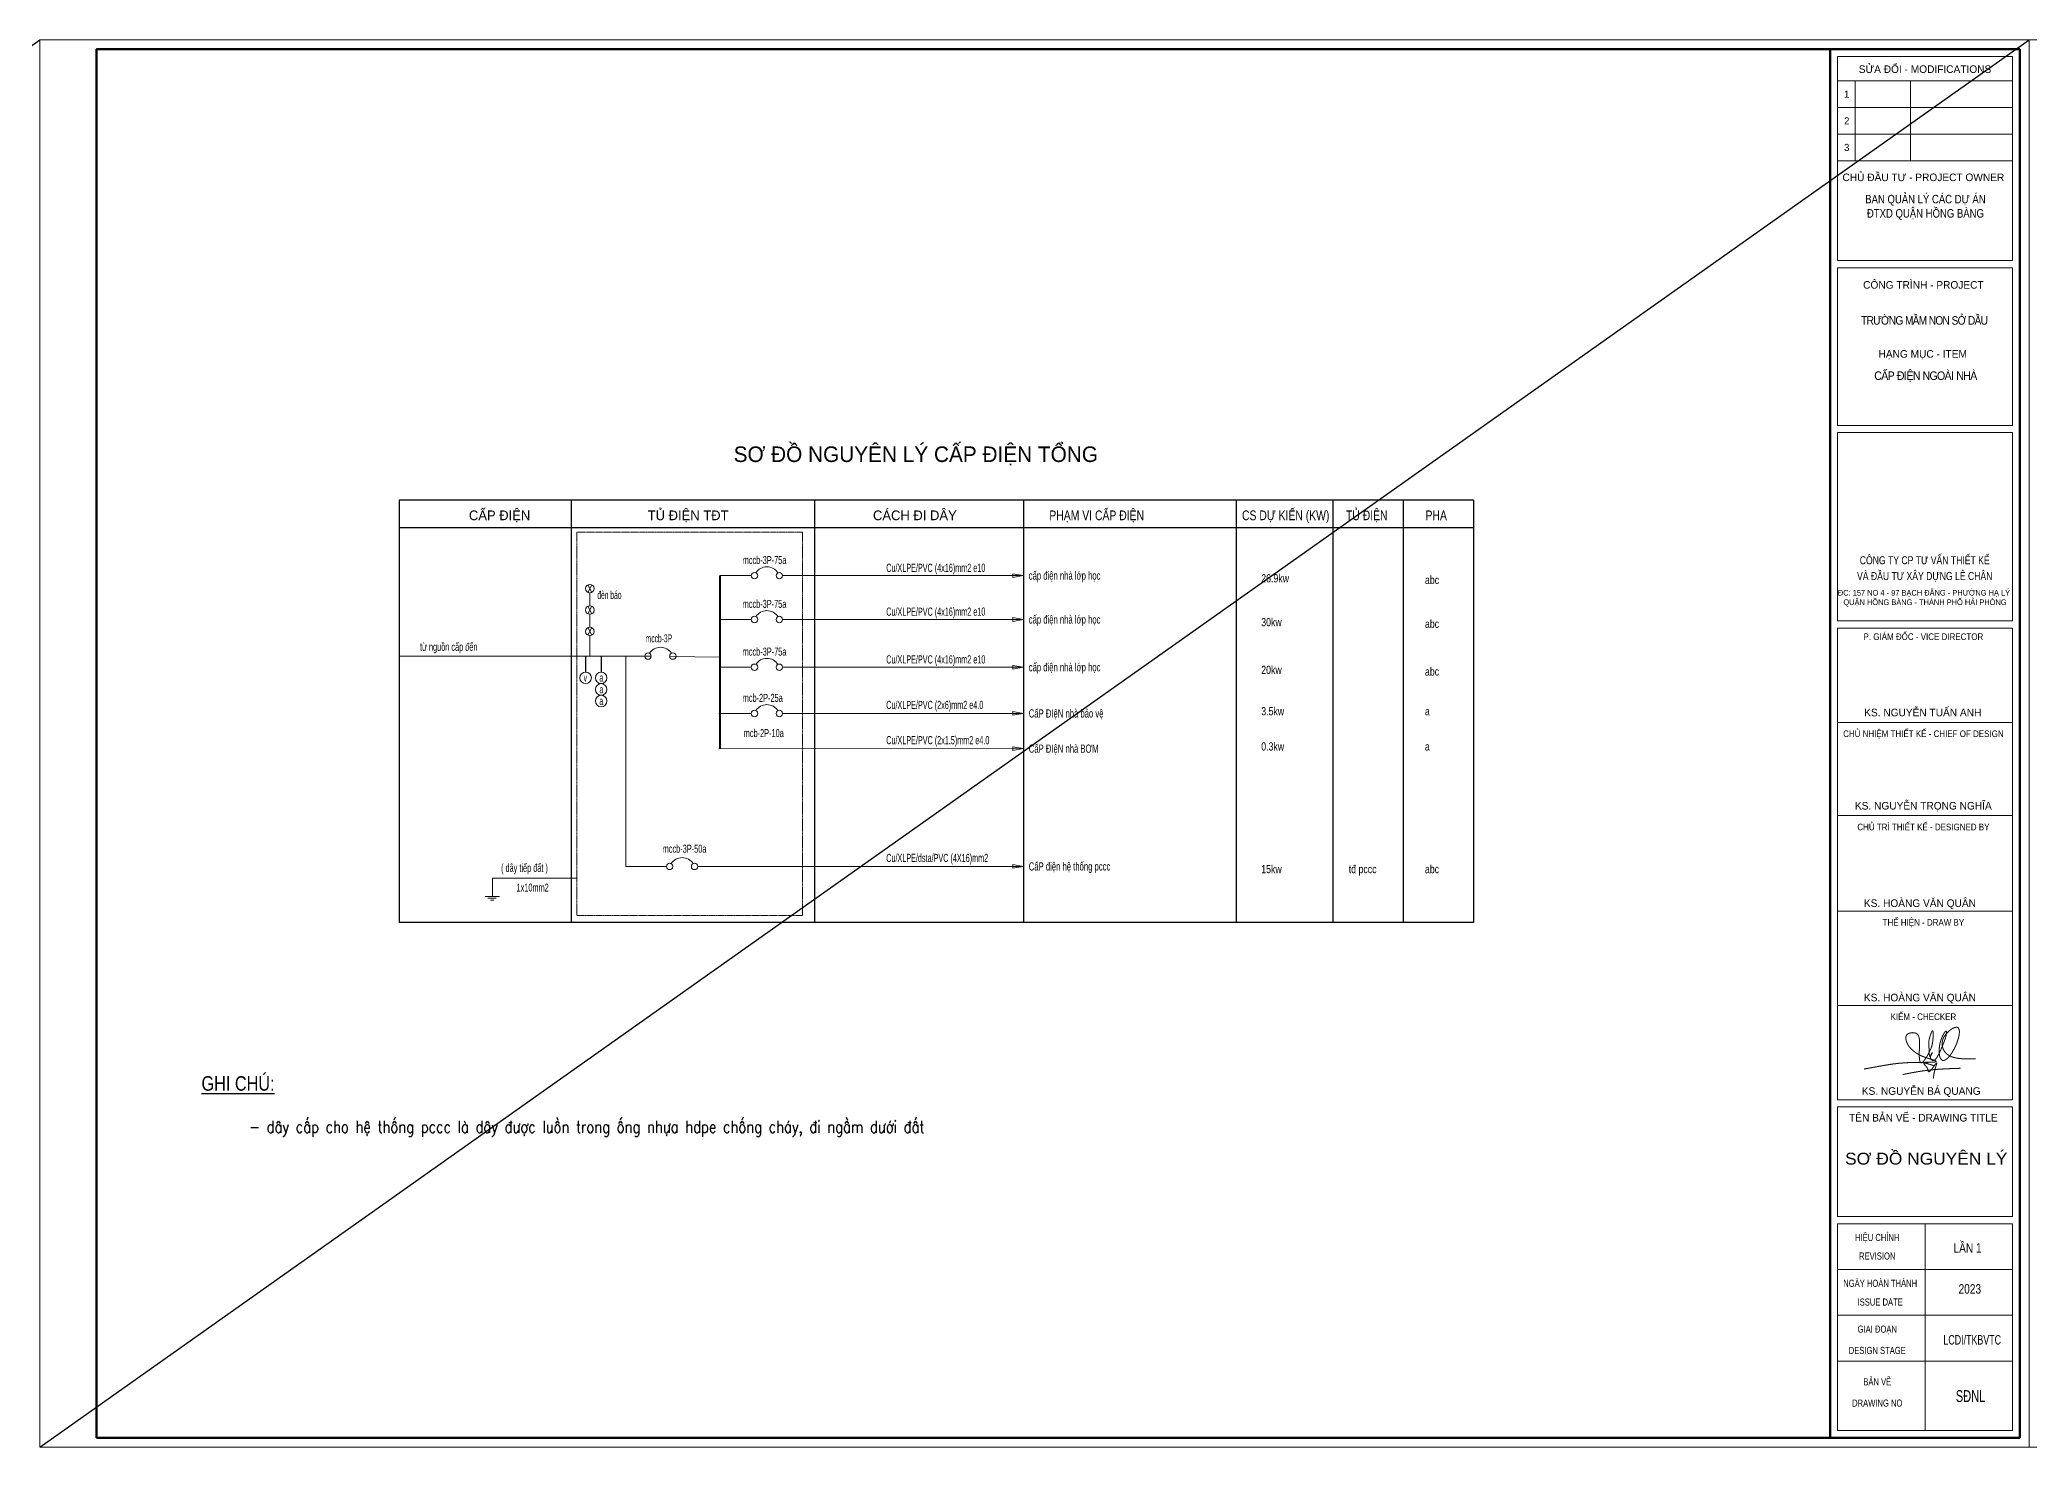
# Model space of a CAD drawing. Header units: millimetres. Extents: x -1075388 to -537338, y 70651 to 270651.
# Drawn here: x -823388 to -697388, y 97125 to 186225 of the extents above; entities that cross this region are included whole.
import ezdxf
from ezdxf.enums import TextEntityAlignment as Align

# ---------------------------------------------------------------- set-up
doc = ezdxf.new("R2010")
doc.units = ezdxf.units.MM
doc.header["$LTSCALE"] = 5
doc.linetypes.add('CENTER2', pattern=[28.575, 19.05, -3.175, 3.175, -3.175])
doc.linetypes.add('HIDDEN', pattern=[0.375, 0.25, -0.125])
doc.layers.get('0').update_dxf_attribs({"linetype": 'CENTER2'})
for name, color, linetype, lineweight in [('08. Net Text', 3, 'Continuous', 13), ('141', 141, 'Continuous', 13), ('2', 2, 'Continuous', 20), ('254-TEXT-TH', 254, 'Continuous', 20), ('den', 7, 'Continuous', 20), ('Khungten_LCDI', 7, 'Continuous', 25), ('LC ISO', 153, 'Continuous', 13), ('LC Net dam 1', 30, 'Continuous', 30), ('LC Net thay', 7, 'Continuous', 25), ('LC Text1', 3, 'Continuous', 20), ('LC Text2', 7, 'Continuous', 25)]:
    doc.layers.add(name, color=color, linetype=linetype, lineweight=lineweight)
for name, color, linetype in [('dentuyp', 231, 'Continuous'), ('NHAT', 2, 'Continuous'), ('TEXT', 42, 'Continuous')]:
    doc.layers.add(name, color=color, linetype=linetype)
doc.layers.add('KCS_Plotter', color=11, linetype='Continuous', plot=False)
doc.styles.add('AV', font='VHAVAN.TTF')
doc.styles.add('HOATBIF', font='hoatbif.shx', dxfattribs={"width": 0.75})
doc.styles.add('Khungten', font='VHAVAN.TTF', dxfattribs={"width": 0.9, "height": 5000})
doc.styles.add('LC 3', font='vnsimli.shx', dxfattribs={"width": 0.75})
doc.styles.add('T2', font='VHARIAL.TTF', dxfattribs={"width": 0.8})
doc.styles.add('Text Khung Ten', font='VHAVAN.TTF')
doc.styles.add('Title', font='VHBLACK.TTF')
doc.styles.add('VnAvantH', font='VHAVANB.TTF', dxfattribs={"width": 0.6})

# ---------------------------------------------------------------- blocks, each defined once
blk = doc.blocks.new('NGUYEN BA QUANG')
at = {"layer": 'LC ISO', "const_width": 54}
for points in [[(-3416, -557, -0.0010233), (-2231, -345, -0.0083849), (-1869, -289, -0.0261139), (-905, -212, -0.0071659), (-491, -205, 0.0017735), (-49, -203, 0.0097361), (200, -197, 0.025773), (331, -186, 0.0544649), (383, -173, 0.09183), (397, -166, 0.3862622), (399, -152, 0.1297931), (379, -135, 0.0368009), (321, -108, 0.0161279), (184, -59, -0.0067357), (-183, 62, -0.0239236), (-416, 154, -0.0467855), (-684, 310, -0.0415094), (-918, 503, -0.092678), (-1136, 813, -0.0777785), (-1199, 1035, -0.0701065), (-1196, 1141, -0.2015724), (-1106, 1286, -0.0918868), (-982, 1343, -0.1188506), (-732, 1351, -0.227561), (-543, 1208, -0.0557164), (-508, 1121, -0.0357413), (-487, 1019, -0.0227565), (-478, 904, -0.0186777), (-477, 714, 0.0053615), (-493, 294, 0.0225006), (-487, 25, 0.0249561), (-474, -85, 0.051878), (-451, -169, 0.0840037), (-427, -209, 0.302699), (-372, -224, 0.0910284), (-331, -204, 0.0457694), (-285, -164, 0.0314074), (-218, -87, 0.0264732), (-114, 66, 0.0388783), (124, 530, 0.0633875), (207, 831, 0.0303767), (243, 1236, 0.019395), (241, 1350, 0.050857), (231, 1429, 0.0892589), (221, 1451, 0.4461927), (202, 1454, 0.0896702), (185, 1438, 0.0483152), (156, 1388, 0.0245678), (114, 1288, 0.037087), (24, 971, 0.0681105), (7, 722, 0.0074038), (19, 571, -0.0098205), (27, 442, 0.0137748), (38, 214, 0.0239914), (46, 154, 0.0686415), (58, 113, 0.1684949), (71, 99, 0.190472), (82, 99, 0.1357526), (102, 116, 0.0425465), (133, 165, 0.0372468), (185, 280, 0.0834618), (192, 310, 0.7523962), (189, 311, 0.0771033), (170, 286, 0.0677775), (106, 135, 0.0796422), (97, 52, 0.0761501), (107, 12, 0.0908181), (168, -77, 0.1629919), (233, -111, 0.1345346), (287, -101, 0.0461347), (315, -85, 0.0588999), (372, -33, 0.0334464), (431, 44, 0.0204929), (492, 142, 0.0189308), (584, 325, 0.0123147), (712, 617, 0.006262), (906, 1114)], [(906, 1114, 0.0068212), (929, 1272, 0.0117745), (937, 1340, 0.0262664), (938, 1394, 0.0521035), (935, 1423, 0.0767832), (930, 1436, 0.1639711), (923, 1442, 0.1700422), (914, 1442, 0.0804787), (902, 1436, 0.05585), (881, 1417, 0.0310563), (847, 1375, 0.0252032), (791, 1286, 0.116129), (556, 476, 0.0619741), (575, 166, 0.0453647), (610, 47, 0.0706763), (660, -41, 0.0914148), (710, -86, 0.1469051), (783, -104, 0.0684475), (833, -95, 0.0496358), (885, -72, 0.0539859), (978, -6, 0.0292093), (1056, 69, 0.0213044), (1134, 162, 0.0254909), (1250, 329, 0.0688733), (1561, 1027, 0.0177299), (1596, 1171, 0.0376973), (1624, 1368, 0.0290371), (1623, 1453, 0.0428799), (1613, 1525, 0.0667264), (1590, 1583, 0.1004946), (1556, 1623, 0.1118715), (1508, 1644, 0.0546311), (1469, 1647, 0.0411791), (1426, 1643, 0.04561), (1355, 1623, 0.0496701), (1225, 1558, 0.1094288), (829, 1164, 0.0504697), (753, 1012, 0.3681263), (1079, 156, 0.0406548), (1223, 90, 0.031441), (1383, 42, 0.0235031), (1557, 9, 0.0170839), (1742, -10, 0.0119355), (1936, -19, 0.0091334), (2206, -21, 0.0029154), (2480, -16)], [(-1368, -847, -0.0040515), (-800, -737, -0.0263843), (342, -582, -0.0063389), (726, -556, -0.0042152), (1111, -537, -0.0026292), (1689, -517)], [(274, -380, 0.0025836), (99, -322, 0.0048292), (-9, -289, 0.0095493), (-104, -262, 0.0201896), (-180, -245, 0.0203908), (-210, -242, 0.0377921), (-233, -241, 0.0838906), (-249, -244, 0.1298664), (-256, -250, 0.1706473), (-258, -257, 0.0741418), (-257, -264, 0.0433302), (-253, -271, 0.0389821), (-240, -290, 0.0183814), (-209, -327, -0.0061446), (-155, -388, -0.0171614), (-112, -442, -0.0291793), (-72, -502, -0.0562767), (-39, -577, -0.0254161), (-31, -610, -0.0032474), (-24, -652, 0.0333155), (-18, -677, 0.0556315), (-12, -689, 0.0875211), (-5, -698, 0.1582798), (8, -703, 0.0777698), (18, -702, 0.0514953), (30, -698, 0.0483803), (50, -685, 0.02792), (72, -667, 0.0212153), (104, -635, 0.0127575), (138, -596, 0.0113536), (192, -528, 0.0059453), (265, -430, -0.0079036), (360, -301, -0.0114833), (384, -270, -0.0278225), (404, -249, -0.066961), (415, -240, -0.1235452), (420, -238, -0.2485841), (424, -240, -0.1208396), (426, -246, -0.0645966), (426, -260, -0.0270083), (421, -289, -0.0113062), (411, -326, -0.0070848), (384, -419, 0.0077733), (340, -569, 0.0316199), (266, -923, 0.0047948), (248, -1055)]]:
    blk.add_lwpolyline(points, format="xyb", dxfattribs=at)
blk = doc.blocks.new('lcdi fix')
at = {"layer": 'Defpoints', "lineweight": 0}
blk.add_lwpolyline([(-1200, -14850), (-1200, 14850), (40800, 14850), (40800, -14850)], close=True, dxfattribs=at)
at = {"layer": 'Khungten_LCDI', "color": 5, "lineweight": 60}
blk.add_line((36600, 14650), (36600, -14650), dxfattribs=at)
at = {"layer": 'Khungten_LCDI', "color": 5, "lineweight": 25}
blk.add_line((40600, -14650), (40600, 14650), dxfattribs=at)
at = {"layer": 'Khungten_LCDI', "color": 9, "lineweight": 15}
for p, q in [((36750, 13981), (40450, 13981)), ((37123, 13981), (37123, 12297)), ((38293, 13981), (38293, 12297)), ((36750, 13420), (40450, 13420)), ((36750, 12858), (40450, 12858)), ((36750, 12297), (40450, 12297)), ((38600, -10133), (38600, -14500)), ((40450, -11100), (36750, -11100)), ((40450, -12067), (36750, -12067)), ((40450, -13033), (36750, -13033))]:
    blk.add_line(p, q, dxfattribs=at)
at = {"layer": 'Khungten_LCDI', "color": 5, "lineweight": 60}
blk.add_lwpolyline([(0, -14650), (0, 14650), (40600, 14650), (40600, -14650)], close=True, dxfattribs=at)
at = {"layer": 'Khungten_LCDI', "color": 9, "lineweight": 15}
for points in [[(36750, 10190), (40450, 10190), (40450, 14500), (36750, 14500)], [(36750, 6712), (40450, 6712), (40450, 10040), (36750, 10040)], [(36750, 2587), (40450, 2587), (40450, 6562), (36750, 6562)], [(36750, 446), (40450, 446), (40450, 2437), (36750, 2437)], [(36750, -1522), (40450, -1522), (40450, 446), (36750, 446)], [(36750, -1522), (40450, -1522), (40450, -3535), (36750, -3535)], [(36750, -1522), (40450, -1522), (40450, -3535), (36750, -3535)], [(36750, -5526), (40450, -5526), (40450, -3535), (36750, -3535)], [(36750, -7517), (40450, -7517), (40450, -5526), (36750, -5526)], [(36750, -9983), (40450, -9983), (40450, -7667), (36750, -7667)], [(36750, -14500), (40450, -14500), (40450, -10133), (36750, -10133)]]:
    blk.add_lwpolyline(points, close=True, dxfattribs=at)
at = {"layer": 'LC Net dam 1', "xscale": 0.4, "yscale": 0.4, "zscale": 0.4}
blk.add_blockref('NGUYEN BA QUANG', (38676, -6647), dxfattribs=at)
at = {"color": 7}
for s, style, p in [('söa ®æi - modifications', 'Khungten', (38600, 14151)), ('chñ ®Çu t\xad - project owner', 'Khungten', (38566, 11868)), ('c«ng tr×nh - PROJECT', 'Khungten', (38566, 9598)), ('h¹ng môc - item', 'Khungten', (38552, 8141)), ('ks. nguyÔn tuÊn anh', 'VnAvantH', (38553, 574)), ('ks. nguyÔn träng nghÜa', 'VnAvantH', (38565, -1394)), ('ks. nguyÔn b¸ quang', 'VnAvantH', (38520, -7414)), ('tªn b¶n vÏ - drawing title', 'Khungten', (38566, -7977))]:
    blk.add_text(s, height=160, dxfattribs=dict(at, style=style)).set_placement(p, align=Align.CENTER)
for s, height, style, width, p in [('c«ng ty cp t\xad vÊn thiÕt kÕ', 170, 'Title', 0.8, (38594, 3782)), ('vµ ®Çu t\xad x©y dùng lª ch©n', 170, 'Title', 0.8, (38594, 3449)), ('P. gi¸m ®èc - VICE director', 140, 'Khungten', 0.9, (38566, 2184)), ('chñ nhiÖm thiÕt kÕ - chief of design', 140, 'Khungten', 0.9, (38566, 136)), ('chñ tr× thiÕt kÕ - designed by', 140, 'Khungten', 0.9, (38566, -1832)), ('thÓ hiÖn - draw by', 140, 'Khungten', 0.9, (38566, -3845)), ('kiÓm - checker', 140, 'Khungten', 0.9, (38566, -5836)), ('hiÖu chØnh', 150, 'Khungten', 0.8, (37592, -10499)), ('revision', 150, 'Khungten', 0.8, (37592, -10891)), ('ngµy hoµn thµnh', 150, 'Khungten', 0.8, (37654, -11466)), ('issue date', 150, 'Khungten', 0.8, (37654, -11862)), ('giai ®o¹n', 150, 'Khungten', 0.8, (37592, -12433)), (' lcdi/tkbvtc', 200, 'Title', 0.7, (39571, -12684)), ('design stage', 150, 'Khungten', 0.8, (37592, -12883)), ('b¶n vÏ', 150, 'Khungten', 0.8, (37592, -13544)), ('drawing nO', 150, 'Khungten', 0.8, (37592, -13994))]:
    blk.add_text(s, height=height, dxfattribs=dict(at, style=style, width=width)).set_placement(p, align=Align.CENTER)
at = {"color": 7, "style": 'VnAvantH'}
for p in [(37310, -3450), (37310, -5441)]:
    blk.add_text('ks. hoµng v¨n qu©n', height=160, dxfattribs=at).set_placement(p)
at = {"color": 4, "char_height": 180, "attachment_point": 5, "style": 'Khungten'}
for s, insert, width in [('{\\f.VnArialH|b0|i0|c0|p34;\\W0.8;ban qu¶n lý c¸c dù ¸n \\P®txd quËn hång bµng}', (38609, 11313), 3619.87), ('{\\f.VnArialH|b0|i0|c0|p34;\\W0.85;\\T0.9;tr\xadêng mÇm non së dÇu}', (38582, 8927), 3712.56), ('{\\f.VnArialH|b0|i0|c0|p34;\\T0.9;cÊp ®iÖn ngoµi nhµ}', (38609, 7742), 3712.56)]:
    blk.add_mtext(s, dxfattribs=dict(at, insert=insert, width=width))
at = {"color": 7, "insert": (38600, 3241), "char_height": 120, "attachment_point": 2, "style": 'Khungten'}
blk.add_mtext_dynamic_manual_height_columns('®c: 157 no 4 - 97 b¹ch ®»ng - ph\xadêng h¹ lý   quËn hång bµng - thµnh phè h¶i phßng ', width=3421.65, gutter_width=25, heights=[0], dxfattribs=at)
at = {"color": 7, "style": 'Khungten', "width": 0.8}
for tag, p in [('REVISION', (39499, -10746)), ('NGAYHT', (39546, -11609))]:
    blk.add_attdef(tag, text='', height=200, dxfattribs=at).set_placement(p, align=Align.CENTER)
at = {"layer": '08. Net Text', "color": 7, "style": 'Text Khung Ten'}
blk.add_text('1', height=150, dxfattribs=at).set_placement((36892, 13627))
at = {"layer": '08. Net Text', "color": 7, "ltscale": 2, "style": 'Text Khung Ten'}
for s, p in [('2', (36892, 13065)), ('3', (36892, 12504))]:
    blk.add_text(s, height=150, dxfattribs=at).set_placement(p)
at = {"layer": 'LC Text1', "style": 'Title', "width": 1.485915}
for tag, p, p2 in [('TENBANVE1', (36913, -8886), (40339, -8886)), ('TENBANVE2', (36913, -9562), (40339, -9562))]:
    blk.add_attdef(tag, text='', height=250, dxfattribs=at).set_placement(p, p2, align=Align.FIT)
at = {"layer": 'LC Text1', "style": 'Title', "width": 0.7}
blk.add_attdef('SOBANVE', text='', height=250, dxfattribs=at).set_placement((39562, -13896), align=Align.CENTER)

msp = doc.modelspace()

# ---------------------------------------------------------------- linework, layer by layer
at = {"layer": '141', "linetype": 'HIDDEN', "elevation": 2329}
msp.add_lwpolyline([(-789373.163, 155058.767), (-775081.591, 155058.767), (-775085.356, 130791.266), (-789376.927, 130791.266)], close=True, dxfattribs=at)
at = {"layer": '254-TEXT-TH'}
for p, q in [((-788426.007, 151240.034, 2329), (-788681.081, 151719.316, 2329)), ((-788681.081, 151240.034, 2329), (-788426.007, 151719.316, 2329)), ((-788553.544, 150398.142, 2329), (-788553.544, 151208.21, 2329)), ((-788426.007, 149887.036, 2329), (-788681.081, 150366.318, 2329)), ((-788681.081, 149887.036, 2329), (-788426.007, 150366.318, 2329)), ((-788426.007, 148534.037, 2329), (-788681.081, 149013.319, 2329)), ((-788681.081, 148534.037, 2329), (-788426.007, 149013.319, 2329)), ((-788553.544, 149045.144, 2329), (-788553.544, 149855.211, 2329)), ((-788553.544, 147207.078, 2329), (-788553.544, 148502.213, 2329))]:
    msp.add_line(p, q, dxfattribs=at)
for centre, radius in [((-788553.544, 151479.675, 2329), 271.466), ((-788553.544, 150126.677, 2329), 271.466), ((-788553.544, 148773.678, 2329), 271.466), ((-788818.774, 145831.098, 2329), 367.264), ((-787831.252, 145831.098, 2329), 367.264), ((-787831.252, 145096.57, 2329), 367.264), ((-787831.252, 144362.042, 2329), 367.264)]:
    msp.add_circle(centre, radius, dxfattribs=at)
at = {"layer": 'den'}
for p, q in [((-778326.119, 152301.794, 2329), (-780307.92, 152301.766, 2329)), ((-761083.02, 152302.053, 2329), (-776346.079, 152301.823, 2329)), ((-761770.013, 152418.951, 2329), (-761770.013, 152184.917, 2329)), ((-761105.617, 152301.934, 2329), (-761770.013, 152418.951, 2329)), ((-761105.617, 152301.934, 2329), (-761770.013, 152184.917, 2329)), ((-778326.119, 149525.215, 2329), (-780307.92, 149525.186, 2329)), ((-761083.02, 149525.474, 2329), (-776346.079, 149525.244, 2329)), ((-761770.013, 149642.371, 2329), (-761770.013, 149408.338, 2329)), ((-761105.617, 149525.354, 2329), (-761770.013, 149642.371, 2329)), ((-761105.617, 149525.354, 2329), (-761770.013, 149408.338, 2329)), ((-785387.064, 147207.078, 2329), (-800622.047, 147207.078, 2329)), ((-784661.847, 147198.476, 2329), (-785387.064, 147207.078, 2329)), ((-780307.816, 147146.833, 2329), (-783491.138, 147184.59, 2329)), ((-778326.119, 146503.644, 2329), (-780307.92, 146503.616, 2329)), ((-761083.02, 146503.903, 2329), (-776346.079, 146503.673, 2329)), ((-761770.013, 146620.801, 2329), (-761770.013, 146386.767, 2329)), ((-761105.617, 146503.784, 2329), (-761770.013, 146620.801, 2329)), ((-761105.617, 146503.784, 2329), (-761770.013, 146386.767, 2329)), ((-761769.822, 143693.58, 2329), (-761769.822, 143459.546, 2329)), ((-761105.426, 143576.563, 2329), (-761769.822, 143693.58, 2329)), ((-778326.006, 143576.427, 2329), (-780374.435, 143576.397, 2329)), ((-761082.83, 143576.682, 2329), (-776345.966, 143576.456, 2329)), ((-761105.426, 143576.563, 2329), (-761769.822, 143459.546, 2329)), ((-761082.797, 141348.11, 2329), (-780374.402, 141347.824, 2329)), ((-761769.789, 141465.008, 2329), (-761769.789, 141230.974, 2329)), ((-761105.393, 141347.991, 2329), (-761769.789, 141465.008, 2329)), ((-761105.393, 141347.991, 2329), (-761769.789, 141230.974, 2329)), ((-761082.797, 133891.956, 2329), (-781716.04, 133891.65, 2329)), ((-761769.789, 134008.854, 2329), (-761769.789, 133774.82, 2329)), ((-761105.393, 133891.837, 2329), (-761769.789, 134008.854, 2329)), ((-761105.393, 133891.837, 2329), (-761769.789, 133774.82, 2329)), ((-794717.668, 131998.157, 2334.214), (-794717.668, 133140.488, 2329)), ((-794717.668, 133140.488, 2329), (-789371.92, 133140.449, 2329)), ((-794264.394, 131998.157, 2334.214), (-795170.941, 131998.157, 2334.214)), ((-794484.163, 131888.14, 2334.214), (-795006.115, 131888.14, 2334.214)), ((-794621.518, 131750.621, 2334.214), (-794841.288, 131750.621, 2334.214))]:
    msp.add_line(p, q, dxfattribs=at)
at = {"layer": 'den', "const_width": 135.731, "elevation": 2329}
msp.add_lwpolyline([(-780307.92, 152301.766), (-780307.757, 141347.825)], dxfattribs=at)
at = {"layer": 'den', "elevation": 2329}
msp.add_lwpolyline([(-783695.728, 133895.802), (-786268.941, 133895.802), (-786268.941, 147207.078)], dxfattribs=at)
at = {"layer": 'den'}
for centre in [(-778123.428, 152301.766, 2329), (-776548.771, 152301.766, 2329), (-778123.428, 149525.186, 2329), (-776548.771, 149525.186, 2329), (-784864.355, 147207.078, 2329), (-783289.698, 147207.078, 2329), (-778123.428, 146503.616, 2329), (-776548.771, 146503.616, 2329), (-778123.315, 143576.456, 2329), (-776548.657, 143576.456, 2329), (-783493.389, 133891.636, 2329), (-781918.732, 133891.636, 2329)]:
    msp.add_circle(centre, 202.691, dxfattribs=at)
for centre in [(-777336.099, 152027.535, 2329), (-777336.099, 149250.956, 2329), (-784077.026, 146932.848, 2329), (-777336.099, 146229.385, 2329), (-777335.986, 143302.226, 2329), (-782706.06, 133617.405, 2329)]:
    msp.add_arc(centre, 833.72, 33.16757939, 146.83242061, dxfattribs=at)
at = {"layer": 'dentuyp'}
for p, q in [((-800622.187, 157081.687, 2329), (-800625.951, 130343.222, 2329)), ((-732578.586, 157081.687, 2329), (-800622.187, 157081.687, 2329)), ((-789736.839, 157081.687, 2329), (-789740.604, 130343.222, 2329)), ((-774311.794, 157081.687, 2329), (-774315.558, 130343.222, 2329)), ((-761083.18, 157081.687, 2329), (-761086.944, 130343.222, 2329)), ((-747609.334, 157081.687, 2329), (-747613.099, 130343.222, 2329)), ((-741495.42, 157081.687, 2329), (-741499.184, 130343.222, 2329)), ((-737036.939, 157081.687, 2329), (-737040.976, 130343.222, 2329)), ((-732578.586, 157081.864, 2329), (-732582.623, 130343.222, 2329)), ((-732578.516, 155324.542, 2329), (-800622.187, 155324.542, 2329)), ((-732582.623, 130343.222, 2329), (-800625.951, 130343.222, 2329))]:
    msp.add_line(p, q, dxfattribs=at)
at = {"layer": 'KCS_Plotter'}
for p, q in [((-949387.665, 97124.99), (-823387.669, 186224.99)), ((-823387.669, 97124.99, 2329), (-697387.672, 186224.99, 2329))]:
    msp.add_line(p, q, dxfattribs=at)
at = {"layer": 'NHAT'}
for p, q in [((-788818.774, 147207.078, 2329), (-788818.774, 146198.362, 2329)), ((-787831.252, 147207.078, 2329), (-787831.252, 146198.362, 2329))]:
    msp.add_line(p, q, dxfattribs=at)

# ---------------------------------------------------------------- block references
at = {"layer": 'LC Net thay'}
ref = msp.add_blockref('lcdi fix', (-819787.669, 141674.99), dxfattribs=dict(at, xscale=3.000000000001631, yscale=3.000000000001631, zscale=3.000000000001631))
ref.add_attrib('NGAYHT', '2023', dxfattribs={"layer": 'LC Text1', "height": 599.9968, "style": 'Khungten', "width": 0.8}).set_placement((-701149.446, 106846.877), align=Align.CENTER)
ref.add_attrib('REVISION', 'lÇn 1', dxfattribs={"layer": 'LC Text1', "height": 599.9968, "style": 'Khungten', "width": 0.8}).set_placement((-701291.411, 109436.078), align=Align.CENTER)
ref.add_attrib('SOBANVE', 's®nl', dxfattribs={"layer": 'LC Text1', "height": 750, "style": 'Title', "width": 0.7}).set_placement((-701101.722, 99986.448), align=Align.CENTER)
ref.add_attrib('TENBANVE1', 's¬ ®å nguyªn lý', dxfattribs={"layer": 'LC Text1', "height": 749.99998, "style": 'Title', "width": 0.954857}).set_placement((-709049.696, 115017.709), (-698770.234, 115017.709), align=Align.FIT)
ref = msp.add_blockref('lcdi fix', (-693787.672, 141674.99, 2329), dxfattribs=dict(at, xscale=3.00000000000254, yscale=3.00000000000254, zscale=3.00000000000254))
ref.add_attrib('NGAYHT', '2023', dxfattribs={"layer": 'LC Text1', "height": 599.9968, "style": 'Khungten', "width": 0.8}).set_placement((-575149.45, 106846.877, 2329), align=Align.CENTER)
ref.add_attrib('REVISION', 'lÇn 1', dxfattribs={"layer": 'LC Text1', "height": 599.9968, "style": 'Khungten', "width": 0.8}).set_placement((-575291.414, 109436.078, 2329), align=Align.CENTER)
ref.add_attrib('SOBANVE', 'ct,tk', dxfattribs={"layer": 'LC Text1', "height": 750, "style": 'Title', "width": 0.7}).set_placement((-575101.725, 99986.448, 2329), align=Align.CENTER)
ref.add_attrib('TENBANVE1', 'chi tiÕt, thèng kª', dxfattribs={"layer": 'LC Text1', "height": 749.99998, "style": 'Title', "width": 0.905958}).set_placement((-583049.699, 115017.709, 2329), (-572770.237, 115017.709, 2329), align=Align.FIT)

# ---------------------------------------------------------------- texts
at = {"layer": '2', "style": 'AV'}
for s, height, p in [('cÊp ®iÖn', 615.3126, (-796208.237, 155811.684, 2329)), ('tñ ®iÖn t®t', 615.31261, (-784885.424, 155811.684, 2329)), ('c¸ch ®i d©y', 615.31261, (-770617.297, 155811.684, 2329))]:
    msp.add_text(s, height=height, dxfattribs=at).set_placement(p)
at = {"layer": '2', "style": 'AV', "width": 0.8}
for s, height, p in [('ph¹m vi cÊp ®iÖn', 615.31261, (-759447.56, 155811.684, 2329)), ('cs dù kiÕn (kw)', 615.31261, (-747245.653, 155811.684, 2329)), ('tñ ®iÖn', 615.3126, (-740660.478, 155811.684, 2329)), ('pha', 615.3126, (-735620.824, 155811.861, 2329))]:
    msp.add_text(s, height=height, dxfattribs=at).set_placement(p)
at = {"layer": '254-TEXT-TH', "style": 'HOATBIF'}
for s, height, width, p in [('mccb-3P-75a', 506.72803, 0.55, (-778870.316, 153036.432, 2329)), ('Cu/XLPE/PVC (4x16)mm2 e10', 520.07511, 0.55, (-769778.91, 152538.407, 2329)), ('cÊp ®iÖn nhµ líp häc', 520.07511, 0.7, (-760752.962, 152043.995, 2329)), ('®Ìn b¸o', 506.728, 0.5, (-788074.577, 150821.849, 2329)), ('26.9kw', 520.0751, 0.8, (-746028.427, 151874.305, 2329)), ('abc', 520.0751, 0.8, (-735659.295, 151769.058, 2329)), ('mccb-3P-75a', 506.72803, 0.55, (-778870.316, 150259.852, 2329)), ('Cu/XLPE/PVC (4x16)mm2 e10', 520.07511, 0.55, (-769778.91, 149761.827, 2329)), ('cÊp ®iÖn nhµ líp häc', 520.07511, 0.7, (-760752.962, 149267.416, 2329)), ('30kw', 520.0751, 0.8, (-746028.427, 149097.725, 2329)), ('abc', 520.0751, 0.8, (-735659.295, 148992.479, 2329)), ('tõ nguån cÊp ®Õn', 506.72803, 0.6, (-799306.972, 147542.91, 2329)), ('mccb-3P', 506.728, 0.5, (-785011.142, 148076.135, 2329)), ('mccb-3P-75a', 506.72803, 0.55, (-778870.316, 147238.282, 2329)), ('Cu/XLPE/PVC (4x16)mm2 e10', 520.07511, 0.55, (-769778.91, 146740.257, 2329)), ('cÊp ®iÖn nhµ líp häc', 520.07511, 0.7, (-760752.962, 146245.845, 2329)), ('20kw', 520.0751, 0.8, (-746028.427, 146076.155, 2329)), ('abc', 520.0751, 0.8, (-735659.295, 145970.908, 2329)), ('v', 506.728, 0.5, (-788942.719, 145589.681, 2329)), ('a', 506.728, 0.5, (-787939.779, 145589.681, 2329)), ('a', 506.728, 0.5, (-787939.779, 144855.153, 2329)), ('a', 506.728, 0.5, (-787939.779, 144120.625, 2329)), ('mcb-2P-25a', 506.728, 0.55, (-778870.171, 144311.122, 2329)), ('Cu/XLPE/PVC (2x6)mm2 e4.0', 520.07511, 0.55, (-769778.765, 143854.919, 2329)), ('CÊP §IÖN nhµ b¶o vÖ', 520.07511, 0.7, (-760752.765, 143318.625, 2329)), ('3.5kw', 520.0751, 0.8, (-746028.236, 143458.092, 2329)), ('a', 520.075, 0.8, (-735659.295, 143458.092, 2329)), ('mcb-2P-10a', 506.728, 0.55, (-778803.475, 142082.551, 2329)), ('Cu/XLPE/PVC (2x1.5)mm2 e4.0', 520.07511, 0.55, (-769778.732, 141626.347, 2329)), ('CÊP §IÖN nhµ B¥M', 520.07511, 0.7, (-760752.732, 141090.052, 2329)), ('0.3kw', 520.0751, 0.8, (-746028.203, 141229.52, 2329)), ('a', 520.075, 0.8, (-735659.262, 141229.52, 2329)), ('mccb-3P-50a', 506.72803, 0.55, (-783937.356, 134760.692, 2329)), ('( d©y tiÕp ®Êt )', 506.72803, 0.6, (-794173.796, 133549.016, 2329)), ('Cu/XLPE/dsta/PVC (4X16)mm2 ', 520.07511, 0.55, (-769778.732, 134170.193, 2329)), ('CÊP ®iÖn hÖ thèng pccc', 520.07511, 0.7, (-760752.732, 133633.898, 2329)), ('15kw', 520.0751, 0.8, (-746028.203, 133464.207, 2329)), ('abc', 520.0751, 0.8, (-735659.262, 133464.207, 2329)), ('1x10mm2', 506.728, 0.6, (-793188.843, 132300.572, 2329))]:
    msp.add_text(s, height=height, dxfattribs=dict(at, width=width)).set_placement(p)
at = {"layer": '254-TEXT-TH', "color": 3, "linetype": 'Continuous', "lineweight": 0, "style": 'HOATBIF', "width": 0.8}
msp.add_text('t® pccc', height=520.0751, dxfattribs=at).set_placement((-740484.946, 133464.207, 2329))
at = {"layer": 'LC Text1', "color": 3, "style": 'LC 3', "width": 0.8}
msp.add_text('- d©y cÊp cho hÖ thèng pccc lµ d©y ®\xadîc luån trong èng nhùa hdpe chèng ch¸y, ®i ngÇm d\xadíi ®Êt', height=767.04545, dxfattribs=at).set_placement((-810122.976, 117028.388))
at = {"layer": 'LC Text2', "style": 'T2', "width": 0.8}
msp.add_text('%%Ughi chó:', height=920.45455, dxfattribs=at).set_placement((-813144.914, 119695.285))
at = {"layer": 'TEXT', "style": 'Khungten'}
msp.add_text('s¬ ®å nguyªn lý cÊp ®iÖn tæng', height=984.52038, dxfattribs=at).set_placement((-767904.518, 159495.731, 2329), align=Align.CENTER)

doc.saveas('drawing.dxf')
